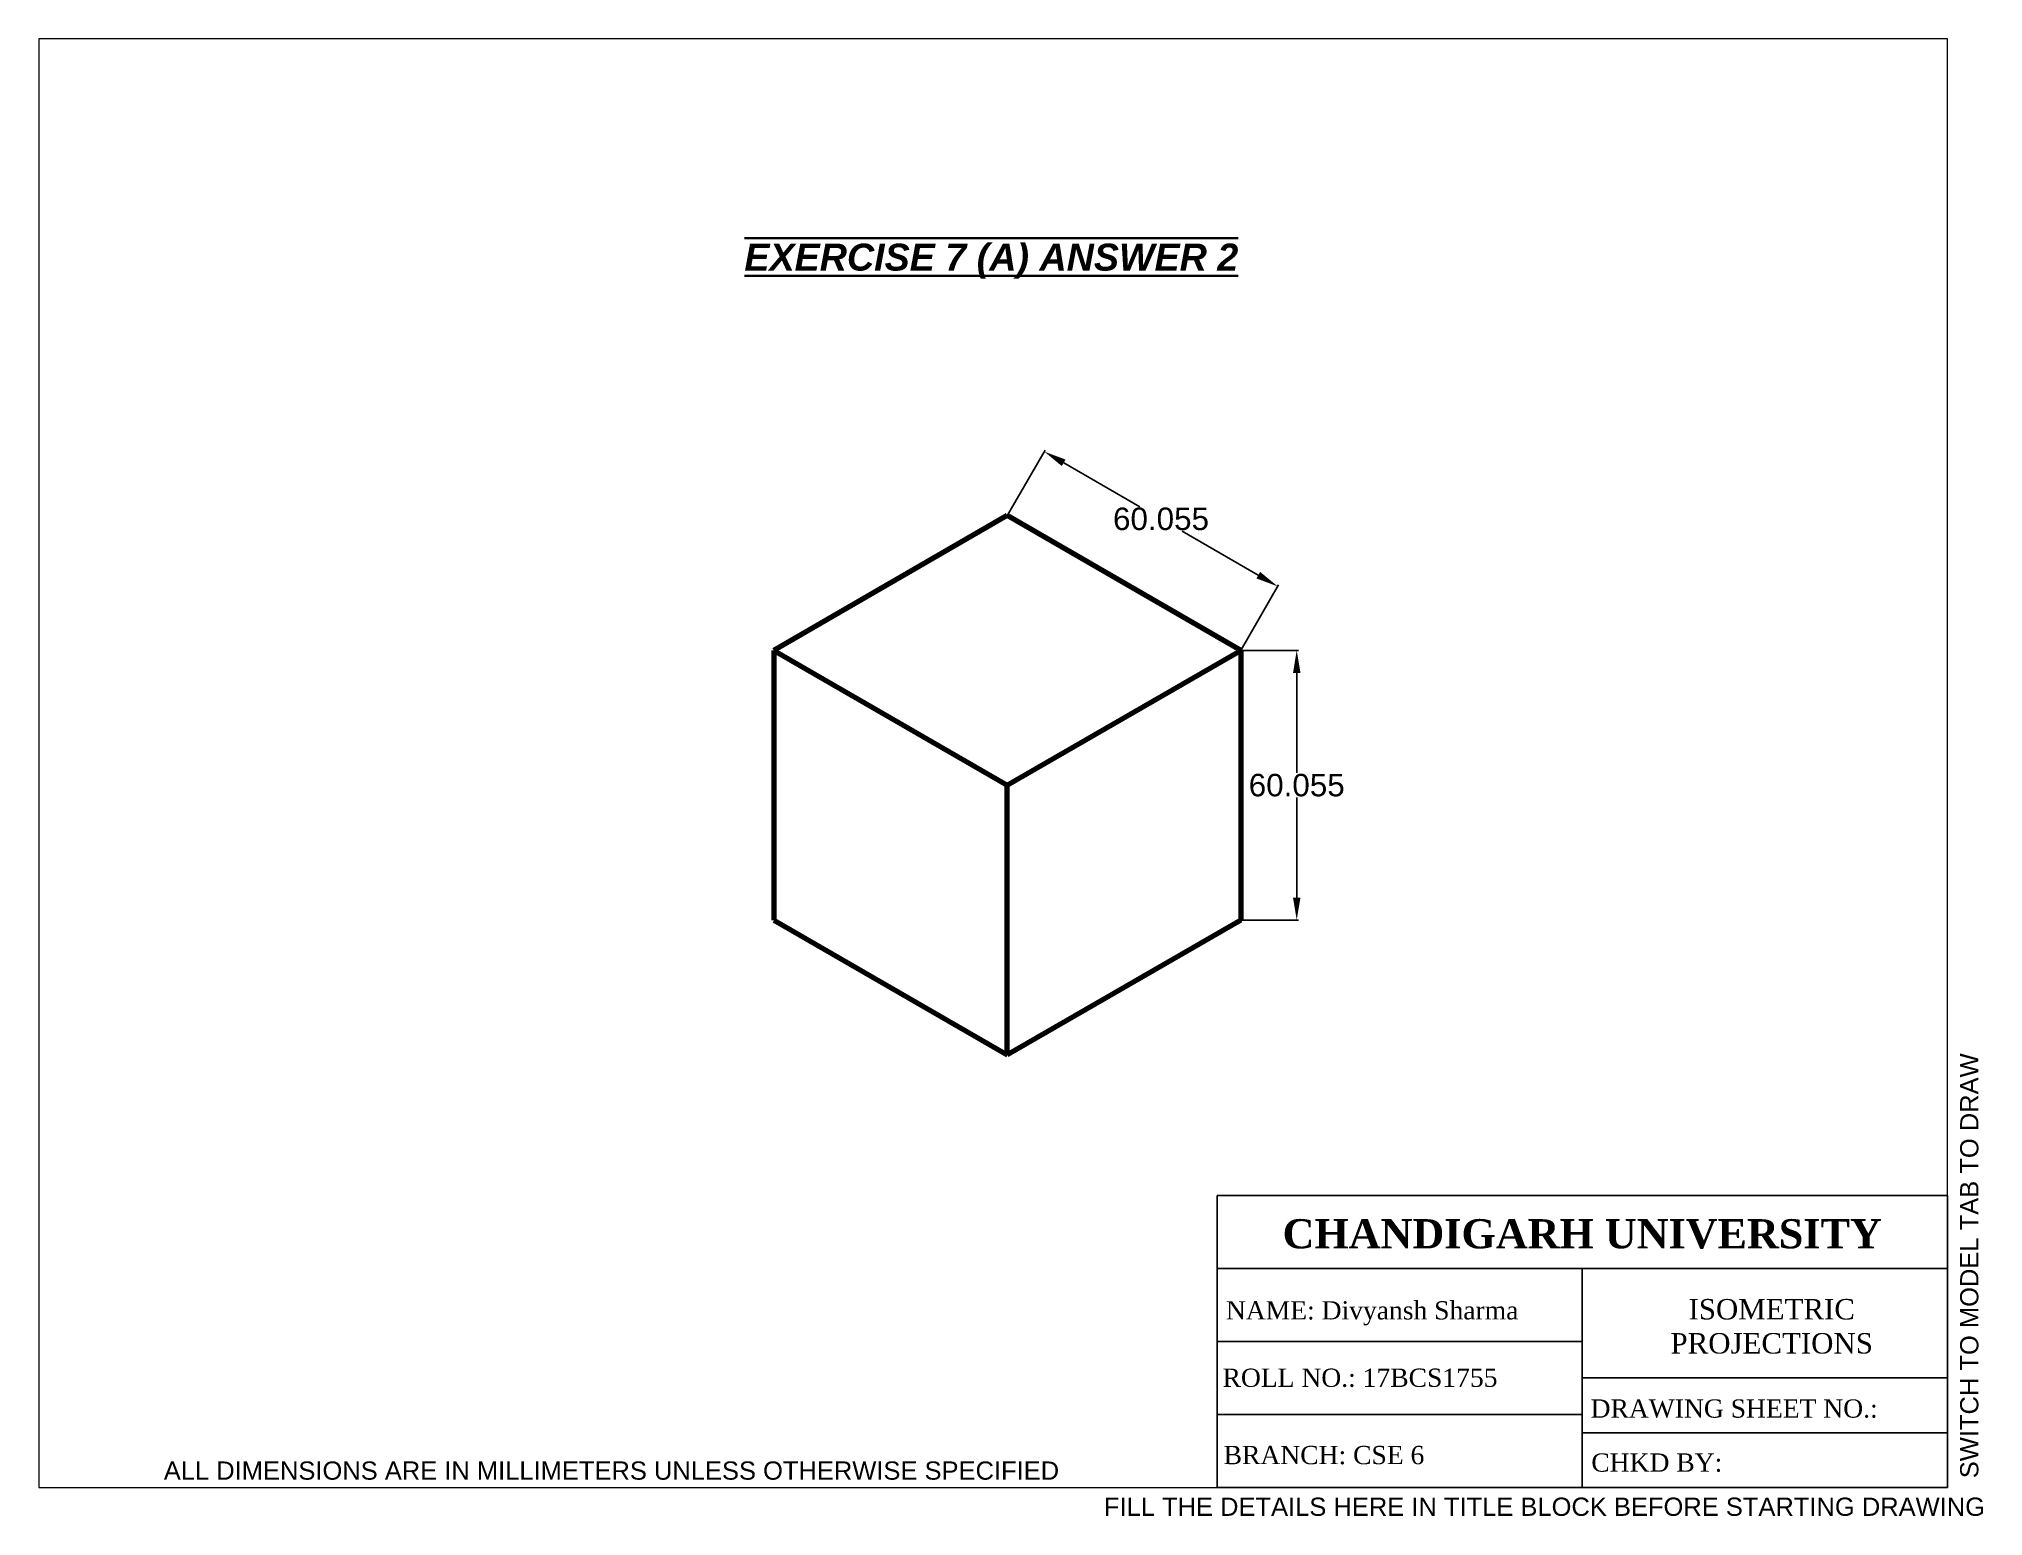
# Paper-space layout 'Layout1' of a CAD drawing. Header units: millimetres. Extents: x 0 to 266, y -4 to 198.
# The model-space entities are those that its viewports show. They can reach past a viewport. Long polylines and large blocks are cut down to what shows.
import ezdxf

# ---------------------------------------------------------------- set-up
doc = ezdxf.new("R2010")
doc.units = ezdxf.units.MM
doc.header["$PDMODE"] = 32
doc.linetypes.add('ACAD_ISO08W100', pattern=[36, 24, -3, 6, -3])
doc.layers.add('Comments', color=10, linetype='Continuous', lineweight=13, plot=False)
doc.layers.add('thick continuous', color=7, linetype='Continuous', lineweight=30)
doc.styles.get("Standard").update_dxf_attribs({"font": 'arial.ttf'})
doc.dimstyles.get("Standard").update_dxf_attribs({"dimscale": 2, "dimtxt": 2.5, "dimasz": 2.5, "dimexe": 0.18, "dimexo": 0.0625, "dimgap": 0.09, "dimtad": 0, "dimtih": 1, "dimtoh": 1, "dimdec": 1, "dimzin": 0, "dimdsep": 46, "dimtxsty": 'Standard', "dimcen": 0.09, "dimadec": 0, "dimazin": 0, "dimtfac": 1, "dimtdec": 1, "dimtofl": 0, "dimtmove": 0, "dimatfit": 3, "dimfxl": 1, "dimtolj": 1, "dimtzin": 0, "dimarcsym": 0})

# ---------------------------------------------------------------- blocks, each defined once
blk = doc.blocks.new('*D16')
at = {"layer": 'Defpoints', "color": 0}
for p in [(223.87, 66.75), (284.06, 51), (275.83, 36.75)]:
    blk.add_point(p, dxfattribs=at)
at = {"layer": 'thick continuous', "color": 0, "lineweight": -2}
for p, q in [((223.93, 66.86), (232.27, 81.31)), ((236.42, 78.5), (253.34, 68.73)), ((279.73, 53.5), (262.81, 63.27)), ((275.89, 36.86), (284.24, 51.31))]:
    blk.add_line(p, q, dxfattribs=at)
at = {"layer": 'thick continuous', "color": 0}
for points in [[(236.84, 79.22), (236.01, 77.78), (232.09, 81)], [(279.31, 52.78), (280.14, 54.22), (284.06, 51)]]:
    blk.add_solid(points, dxfattribs=at)
at = {"layer": 'thick continuous', "color": 0, "lineweight": 18, "insert": (258.08, 66), "char_height": 5, "attachment_point": 5}
blk.add_mtext('\\A1;60.055', dxfattribs=at)
blk = doc.blocks.new('*D17')
at = {"layer": 'Defpoints', "color": 0}
for p in [(275.83, 36.75), (275.83, -23.25), (288.28, -23.25)]:
    blk.add_point(p, dxfattribs=at)
at = {"layer": 'thick continuous', "color": 0, "lineweight": -2}
for p, q in [((275.95, 36.75), (288.64, 36.75)), ((288.28, 31.75), (288.28, 9.48)), ((288.28, -18.25), (288.28, 4.02)), ((275.95, -23.25), (288.64, -23.25))]:
    blk.add_line(p, q, dxfattribs=at)
at = {"layer": 'thick continuous', "color": 0}
for points in [[(289.11, 31.75), (287.45, 31.75), (288.28, 36.75)], [(287.45, -18.25), (289.11, -18.25), (288.28, -23.25)]]:
    blk.add_solid(points, dxfattribs=at)
at = {"layer": 'thick continuous', "color": 0, "lineweight": 18, "insert": (288.28, 6.75), "char_height": 5, "attachment_point": 5}
blk.add_mtext('\\A1;60.055', dxfattribs=at)

msp = doc.modelspace()

# ---------------------------------------------------------------- linework, layer by layer
at = {"layer": 'thick continuous', "lineweight": 100}
for p, q in [((223.87, 66.75), (171.91, 36.75)), ((275.83, 36.75), (223.87, 66.75)), ((171.91, 36.75), (223.87, 6.75)), ((171.91, 36.75), (171.91, -23.25)), ((223.87, 6.75), (275.83, 36.75)), ((275.83, 36.75), (275.83, -23.25)), ((223.87, -53.25), (223.87, 6.75)), ((171.91, -23.25), (223.87, -53.25)), ((275.83, -23.25), (223.87, -53.25))]:
    msp.add_line(p, q, dxfattribs=at)

# ---------------------------------------------------------------- texts
at = {"layer": 'thick continuous', "insert": (165.37, 127.27), "char_height": 6, "attachment_point": 1}
msp.add_mtext_dynamic_manual_height_columns('{\\fArial|b1|i1|c0|p34;\\L\\OEXERCISE 7 (A) ANSWER 2}', width=221.8034, gutter_width=12.5, heights=[1.81], dxfattribs=at)

# ---------------------------------------------------------------- dimensions: what is measured, and where the dimension line sits
at = {"layer": 'thick continuous', "lineweight": 18}
dim = msp.add_aligned_dim(p1=(223.87, 66.75), p2=(275.83, 36.75), distance=16.45, text='<>55', dimstyle='Standard', dxfattribs=at)
dim.commit()
dim.dimension.update_dxf_attribs({"geometry": '*D16', "text_midpoint": (258.08, 66)})
dim = msp.add_linear_dim(base=(288.28, -23.25), p1=(275.83, 36.75), p2=(275.83, -23.25), angle=90, text='<>55', dimstyle='Standard', dxfattribs=at)
dim.commit()
dim.dimension.update_dxf_attribs({"geometry": '*D17', "text_midpoint": (288.28, 6.75)})

psp = doc.layouts.get("Layout1")

# ---------------------------------------------------------------- linework, layer by layer
for p, q in [((161.41, 40), (261.41, 40)), ((161.41, 40), (161.41, 0)), ((261.41, 40), (261.41, 0)), ((161.41, 30), (261.41, 30)), ((161.41, 30), (194.27, 30)), ((211.41, 30), (211.41, 0)), ((161.41, 20), (211.41, 20)), ((211.41, 15), (261.41, 15)), ((161.41, 10), (211.41, 10)), ((211.41, 7.5), (261.41, 7.5)), ((161.41, 0), (261.41, 0))]:
    psp.add_line(p, q)

# ---------------------------------------------------------------- texts
at = {"attachment_point": 1}
for s, width, insert, char_height in [('\\pxqc;{\\fTimes New Roman|b1|i0|c0|p18;CHANDIGARH UNIVERSITY}', 80.8177, (170.98, 36.75), 4), ('\\pxqc;{\\fTimes New Roman|b0|i0|c0|p18;ISOMETRIC PROJECTIONS}', 46.4985, (214.1, 25.81), 2.8)]:
    psp.add_mtext_dynamic_manual_height_columns(s, width=width, gutter_width=40, heights=[0], dxfattribs=dict(at, insert=insert, char_height=char_height))
at = {"linetype": 'ACAD_ISO08W100', "lineweight": 100, "char_height": 2.5, "attachment_point": 1}
for s, width, gutter_width, insert in [('{\\fTimes New Roman|b0|i0|c0|p18;NAME: Divyansh Sharma}', 45.3199, 45.32, (162.59, 25.51)), ('{\\fTimes New Roman|b0|i0|c0|p18;ROLL NO.: 17BCS1755}', 45.3199, 25, (162.13, 16.28)), ('{\\fTimes New Roman|b0|i0|c0|p18;DRAWING SHEET NO.:}', 45.3199, 25, (212.54, 12.06)), ('{\\fTimes New Roman|b0|i0|c0|p18;BRANCH: CSE 6}', 45.3199, 25, (162.28, 5.69)), ('{\\fTimes New Roman|b0|i0|c0|p18;CHKD BY: }', 47.9779, 25, (212.64, 4.66))]:
    psp.add_mtext_dynamic_manual_height_columns(s, width=width, gutter_width=gutter_width, heights=[0], dxfattribs=dict(at, insert=insert))
at = {"layer": 'Comments'}
psp.add_text('SWITCH TO MODEL TAB TO DRAW', height=2.5, rotation=90, dxfattribs=at).set_placement((265.66, 1.26))
psp.add_text('FILL THE DETAILS HERE IN TITLE BLOCK BEFORE STARTING DRAWING', height=2.5, dxfattribs=at).set_placement((145.88, -3.89))
at = {"layer": 'thick continuous'}
psp.add_text('ALL DIMENSIONS ARE IN MILLIMETERS UNLESS OTHERWISE SPECIFIED', height=2.5, dxfattribs=at).set_placement((17.11, 1.06))

# ---------------------------------------------------------------- viewports
psp.add_viewport(center=(130.71, 99.21), size=(261.41, 198.4125), view_center_point=(220.73, 11.67), view_height=322.3328, dxfattribs=at)

doc.saveas('drawing.dxf')
